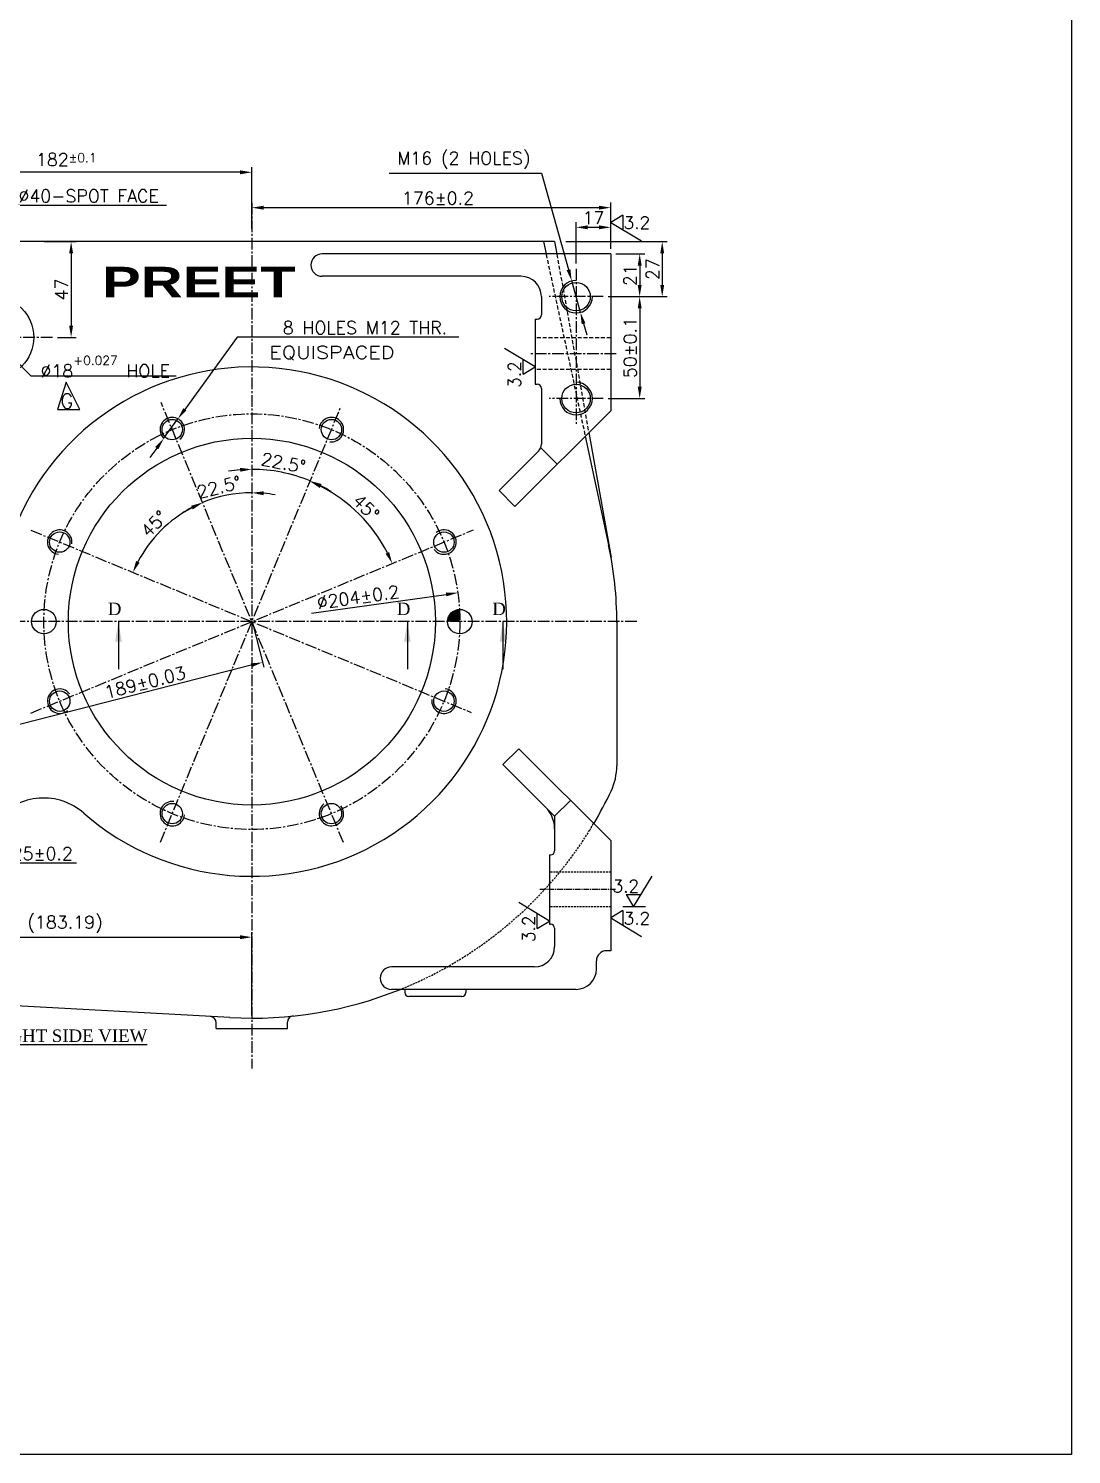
# Model space of a CAD drawing. Header units: millimetres. Extents: x -4466 to 20635, y -2270 to 9154.
# Drawn here: x 4175 to 4687, y 5121 to 5820 of the extents above; entities that cross this region are included whole.
import ezdxf
from ezdxf.enums import TextEntityAlignment as Align

# ---------------------------------------------------------------- set-up
doc = ezdxf.new("R2010")
doc.units = ezdxf.units.MM
doc.header["$LTSCALE"] = 0.3
doc.header["$PDSIZE"] = -50
for name, pattern in [('CENTER2', [28.575, 19.05, -3.175, 3.175, -3.175]), ('HIDDEN', [9.525, 6.35, -3.175]), ('HIDDEN2', [4.7625, 3.175, -1.5875])]:
    doc.linetypes.add(name, pattern=pattern)
for name, color, linetype in [('center', 1, 'CENTER2'), ('h', 4, 'HIDDEN'), ('hidden', 4, 'HIDDEN2')]:
    doc.layers.add(name, color=color, linetype=linetype)
doc.styles.add('ARIAL-BLACK', font='')
doc.styles.add('ROMANTIC', font='romantic.ttf')
doc.styles.add('rs', font='romans.shx')
doc.styles.get("Standard").update_dxf_attribs({"font": 'romans.shx'})
doc.styles.get('ARIAL-BLACK').set_extended_font_data('Arial Black')
doc.dimstyles.new('ISO-25', dxfattribs={"dimscale": 2.5, "dimtxt": 2.5, "dimasz": 2.5, "dimexe": 0.7, "dimexo": 0.625, "dimtad": 1, "dimdec": 3, "dimlfac": -1, "dimzin": 9, "dimdsep": 46, "dimtxsty": 'Standard', "dimcen": 2.5, "dimclrd": 1, "dimclre": 1, "dimclrt": 7, "dimazin": 0, "dimtfac": 0.65, "dimtdec": 3, "dimtmove": 0, "dimatfit": 3, "dimfxl": 0.7, "dimtolj": 1, "dimarcsym": 0})
doc.dimstyles.new('sarab', dxfattribs={"dimscale": 3, "dimtxt": 2.5, "dimasz": 2.3, "dimexe": 1, "dimexo": 1, "dimtad": 1, "dimdec": 3, "dimdsep": 46, "dimtxsty": 'rs', "dimcen": 0, "dimclrd": 1, "dimclre": 1, "dimclrt": 7, "dimadec": 3, "dimazin": 2, "dimtfac": 1, "dimtdec": 3, "dimtmove": 0, "dimatfit": 3, "dimfxl": 1, "dimarcsym": 0})
doc.dimstyles.new('sarab$0', dxfattribs={"dimscale": 3, "dimtxt": 2.5, "dimasz": 2.3, "dimexe": 1, "dimexo": 1, "dimtad": 1, "dimdec": 3, "dimdsep": 46, "dimtxsty": 'rs', "dimcen": 0, "dimclrd": 1, "dimclre": 1, "dimclrt": 7, "dimadec": 3, "dimazin": 2, "dimtfac": 1, "dimtdec": 3, "dimtmove": 0, "dimatfit": 3, "dimfxl": 1, "dimarcsym": 0})
doc.dimstyles.new('sarab$3', dxfattribs={"dimscale": 3, "dimtxt": 2.5, "dimasz": 2.3, "dimexe": 1, "dimexo": 1, "dimtad": 1, "dimdec": 3, "dimdsep": 46, "dimtxsty": 'rs', "dimcen": 0, "dimclrd": 1, "dimclre": 1, "dimclrt": 7, "dimadec": 3, "dimazin": 2, "dimtfac": 1, "dimtdec": 3, "dimtmove": 0, "dimatfit": 3, "dimfxl": 1, "dimarcsym": 0})

# ---------------------------------------------------------------- blocks, each defined once
blk = doc.blocks.new('*D341')
at = {"color": 1, "lineweight": -2, "transparency": 16777216}
for p, q in [((4284.52, 5722.3), (4284.52, 5734.97)), ((4454.77, 5732.47), (4290.27, 5732.47)), ((4460.52, 5712.3), (4460.52, 5734.97))]:
    blk.add_line(p, q, dxfattribs=at)
at = {"color": 1, "transparency": 16777216}
for points in [[(4290.27, 5733.42), (4290.27, 5731.51), (4284.52, 5732.47)], [(4454.77, 5733.42), (4454.77, 5731.51), (4460.52, 5732.47)]]:
    blk.add_solid(points, dxfattribs=at)
at = {"layer": 'Defpoints', "color": 0, "transparency": 16777216}
for p in [(4284.52, 5732.47), (4284.52, 5719.8), (4460.52, 5709.8)]:
    blk.add_point(p, dxfattribs=at)
at = {"color": 7, "transparency": 16777216, "insert": (4375.79, 5737.15), "char_height": 6.25, "attachment_point": 5, "style": 'rs'}
blk.add_mtext('176±0.2', dxfattribs=at)
blk = doc.blocks.new('*D368')
at = {"color": 1, "lineweight": -2, "transparency": 16777216}
blk.add_line((4313.73, 5533.4), (4379.84, 5542.66), dxfattribs=at)
at = {"color": 1, "transparency": 16777216}
blk.add_solid([(4379.71, 5543.61), (4379.97, 5541.71), (4385.53, 5543.45)], dxfattribs=at)
at = {"layer": 'Defpoints', "color": 0, "transparency": 16777216}
for p in [(4385.53, 5543.45), (4183.51, 5515.15)]:
    blk.add_point(p, dxfattribs=at)
at = {"color": 7, "transparency": 16777216, "insert": (4336.59, 5541.33), "char_height": 6.25, "attachment_point": 5, "rotation": 7.97446, "style": 'rs'}
blk.add_mtext('∅204±0.2', dxfattribs=at)
blk = doc.blocks.new('*D342')
at = {"color": 1, "lineweight": -2, "transparency": 16777216}
for p, q in [((4277.25, 5668.88), (4251.66, 5633.5)), ((4385.96, 5668.88), (4277.25, 5668.88)), ((4241.26, 5619.12), (4248.29, 5628.84)), ((4237.88, 5614.46), (4234.51, 5609.8))]:
    blk.add_line(p, q, dxfattribs=at)
at = {"color": 1, "transparency": 16777216}
for points in [[(4250.88, 5634.06), (4252.44, 5632.94), (4248.29, 5628.84)], [(4237.11, 5615.03), (4238.66, 5613.9), (4241.26, 5619.12)]]:
    blk.add_solid(points, dxfattribs=at)
at = {"layer": 'Defpoints', "color": 0, "transparency": 16777216}
for p in [(4248.29, 5628.84), (4241.26, 5619.12)]:
    blk.add_point(p, dxfattribs=at)
at = {"color": 7, "transparency": 16777216, "insert": (4339.98, 5673.57), "char_height": 6.25, "attachment_point": 5, "style": 'rs'}
blk.add_mtext('8 HOLES M12 THR. ', dxfattribs=at)
blk = doc.blocks.new('*D402')
at = {"color": 1, "lineweight": -2, "transparency": 16777216}
for p, q in [((4061.56, 5538.06), (4058.22, 5542.74)), ((4064.91, 5533.39), (4137.63, 5431.72)), ((4152.64, 5410.75), (4140.98, 5427.04)), ((4198.54, 5410.75), (4152.64, 5410.75))]:
    blk.add_line(p, q, dxfattribs=at)
at = {"color": 1, "transparency": 16777216}
for points in [[(4062.34, 5538.62), (4060.78, 5537.51), (4064.91, 5533.39)], [(4141.76, 5427.6), (4140.2, 5426.49), (4137.63, 5431.72)]]:
    blk.add_solid(points, dxfattribs=at)
at = {"layer": 'Defpoints', "color": 0, "transparency": 16777216}
for p in [(4064.91, 5533.39), (4137.63, 5431.72)]:
    blk.add_point(p, dxfattribs=at)
at = {"color": 7, "transparency": 16777216, "insert": (4176.37, 5415.43), "char_height": 6.25, "attachment_point": 5, "style": 'rs'}
blk.add_mtext('∅125±0.2', dxfattribs=at)
blk = doc.blocks.new('*D374')
at = {"color": 1, "lineweight": -2, "transparency": 16777216}
for p, q in [((4443.52, 5705.02), (4443.52, 5725.32)), ((4460.52, 5712.3), (4460.52, 5725.32)), ((4454.77, 5722.82), (4449.27, 5722.82))]:
    blk.add_line(p, q, dxfattribs=at)
at = {"color": 1, "transparency": 16777216}
for points in [[(4449.27, 5723.78), (4449.27, 5721.86), (4443.52, 5722.82)], [(4454.77, 5723.78), (4454.77, 5721.86), (4460.52, 5722.82)]]:
    blk.add_solid(points, dxfattribs=at)
at = {"layer": 'Defpoints', "color": 0, "transparency": 16777216}
for p in [(4443.52, 5722.82), (4460.52, 5709.8), (4443.52, 5702.52)]:
    blk.add_point(p, dxfattribs=at)
at = {"color": 7, "transparency": 16777216, "insert": (4452.02, 5727.51), "char_height": 6.25, "attachment_point": 5, "style": 'rs'}
blk.add_mtext('17', dxfattribs=at)
blk = doc.blocks.new('*D375')
at = {"color": 1, "lineweight": -2, "transparency": 16777216}
for p, q in [((4463.02, 5709.8), (4477.24, 5709.8)), ((4474.74, 5704.05), (4474.74, 5694.55)), ((4459.27, 5688.8), (4477.24, 5688.8))]:
    blk.add_line(p, q, dxfattribs=at)
at = {"color": 1, "transparency": 16777216}
for points in [[(4473.78, 5704.05), (4475.7, 5704.05), (4474.74, 5709.8)], [(4473.78, 5694.55), (4475.7, 5694.55), (4474.74, 5688.8)]]:
    blk.add_solid(points, dxfattribs=at)
at = {"layer": 'Defpoints', "color": 0, "transparency": 16777216}
for p in [(4460.52, 5709.8), (4456.77, 5688.8), (4474.74, 5688.8)]:
    blk.add_point(p, dxfattribs=at)
at = {"color": 7, "transparency": 16777216, "insert": (4470.05, 5699.3), "char_height": 6.25, "attachment_point": 5, "rotation": 90, "style": 'rs'}
blk.add_mtext('21', dxfattribs=at)
blk = doc.blocks.new('*D376')
at = {"color": 1, "lineweight": -2, "transparency": 16777216}
for p, q in [((4463.02, 5688.8), (4477.24, 5688.8)), ((4474.74, 5683.05), (4474.74, 5644.55)), ((4459.27, 5638.8), (4477.24, 5638.8))]:
    blk.add_line(p, q, dxfattribs=at)
at = {"color": 1, "transparency": 16777216}
for points in [[(4473.78, 5683.05), (4475.7, 5683.05), (4474.74, 5688.8)], [(4473.78, 5644.55), (4475.7, 5644.55), (4474.74, 5638.8)]]:
    blk.add_solid(points, dxfattribs=at)
at = {"layer": 'Defpoints', "color": 0, "transparency": 16777216}
for p in [(4460.52, 5688.8), (4456.77, 5638.8), (4474.74, 5638.8)]:
    blk.add_point(p, dxfattribs=at)
at = {"color": 7, "transparency": 16777216, "insert": (4470.05, 5663.8), "char_height": 6.25, "attachment_point": 5, "rotation": 90, "style": 'rs'}
blk.add_mtext('50±0.1', dxfattribs=at)
blk = doc.blocks.new('*D412')
at = {"color": 1, "lineweight": -2, "transparency": 16777216}
for p, q in [((4351.88, 5749.42), (4426.66, 5749.42)), ((4426.66, 5749.42), (4439.83, 5702.05)), ((4445.66, 5681.1), (4441.38, 5696.51)), ((4447.2, 5675.56), (4448.74, 5670.02))]:
    blk.add_line(p, q, dxfattribs=at)
at = {"color": 1, "transparency": 16777216}
for points in [[(4440.76, 5702.31), (4438.91, 5701.79), (4441.38, 5696.51)], [(4448.13, 5675.81), (4446.28, 5675.3), (4445.66, 5681.1)]]:
    blk.add_solid(points, dxfattribs=at)
at = {"layer": 'Defpoints', "color": 0, "transparency": 16777216}
for p in [(4441.38, 5696.51), (4445.66, 5681.1)]:
    blk.add_point(p, dxfattribs=at)
at = {"color": 7, "transparency": 16777216, "insert": (4388.49, 5755.74), "char_height": 6.25, "attachment_point": 5, "style": 'rs'}
blk.add_mtext('M16 (2 HOLES)', dxfattribs=at)
blk = doc.blocks.new('*D419')
at = {"color": 1, "lineweight": -2, "transparency": 16777216}
for p, q in [((4438.53, 5715.8), (4488.29, 5715.8)), ((4485.79, 5710.05), (4485.79, 5694.55)), ((4459.27, 5688.8), (4488.29, 5688.8))]:
    blk.add_line(p, q, dxfattribs=at)
at = {"color": 1, "transparency": 16777216}
for points in [[(4484.83, 5710.05), (4486.74, 5710.05), (4485.79, 5715.8)], [(4484.83, 5694.55), (4486.74, 5694.55), (4485.79, 5688.8)]]:
    blk.add_solid(points, dxfattribs=at)
at = {"layer": 'Defpoints', "color": 0, "transparency": 16777216}
for p in [(4436.03, 5715.8), (4456.77, 5688.8), (4485.79, 5688.8)]:
    blk.add_point(p, dxfattribs=at)
at = {"color": 7, "transparency": 16777216, "insert": (4481.1, 5702.3), "char_height": 6.25, "attachment_point": 5, "rotation": 90, "style": 'rs'}
blk.add_mtext('27', dxfattribs=at)
blk = doc.blocks.new('_DatumFilled')
at = {"color": 0, "linetype": 'ByBlock'}
blk.add_solid([(0, 0.58), (-1, 0), (0, -0.58)], dxfattribs=at)
blk = doc.blocks.new('*D444')
at = {"color": 1, "lineweight": -2, "transparency": 16777216}
for start, end in [(90, 112.5), (79.57898, 84.78949), (117.71051, 122.92102)]:
    blk.add_arc((4284.52, 5529.3), 63.25, start, end, dxfattribs=at)
at = {"color": 1, "transparency": 16777216}
for points in [[(4290.22, 5591.34), (4290.31, 5593.25), (4284.52, 5592.55)], [(4254.7, 5586.17), (4255.51, 5584.43), (4260.31, 5587.74)]]:
    blk.add_solid(points, dxfattribs=at)
at = {"layer": 'Defpoints', "color": 0, "transparency": 16777216}
for p in [(4284.52, 5734.82), (4238.91, 5639.42), (4276.26, 5592.01), (4359.44, 5348.43), (4284.52, 5309.93)]:
    blk.add_point(p, dxfattribs=at)
at = {"color": 7, "transparency": 16777216, "insert": (4268.38, 5595.3), "char_height": 6.25, "attachment_point": 5, "rotation": 13.74184, "style": 'rs'}
blk.add_mtext('22.5°', dxfattribs=at)
blk = doc.blocks.new('*D445')
at = {"color": 1, "lineweight": -2, "transparency": 16777216}
for start, end in [(94.40863, 98.81726), (67.5, 90), (58.68274, 63.09137)]:
    blk.add_arc((4284.52, 5529.3), 74.75, start, end, dxfattribs=at)
at = {"color": 1, "transparency": 16777216}
for points in [[(4278.74, 5604.79), (4278.81, 5602.87), (4284.52, 5604.05)], [(4317.95, 5595.09), (4318.75, 5596.83), (4313.12, 5598.36)]]:
    blk.add_solid(points, dxfattribs=at)
at = {"layer": 'Defpoints', "color": 0, "transparency": 16777216}
for p in [(4284.52, 5734.82), (4329.41, 5637.69), (4303.87, 5601.5), (4209.6, 5348.43), (4284.52, 5309.93)]:
    blk.add_point(p, dxfattribs=at)
at = {"color": 7, "transparency": 16777216, "insert": (4300.02, 5607.21), "char_height": 6.25, "attachment_point": 5, "rotation": 348.75, "style": 'rs'}
blk.add_mtext('22.5°', dxfattribs=at)
blk = doc.blocks.new('*D446')
at = {"color": 1, "lineweight": -2, "transparency": 16777216}
blk.add_arc((4284.52, 5529.3), 63.15, 117.7184, 152.2816, dxfattribs=at)
at = {"color": 1, "transparency": 16777216}
for points in [[(4254.74, 5586.08), (4255.55, 5584.34), (4260.35, 5587.65)], [(4229.48, 5558.27), (4227.74, 5559.09), (4226.17, 5553.47)]]:
    blk.add_solid(points, dxfattribs=at)
at = {"layer": 'Defpoints', "color": 0, "transparency": 16777216}
for p in [(4239.97, 5636.87), (4246.07, 5579.41), (4176.13, 5574.2), (4392.13, 5484.73), (4329.41, 5420.92)]:
    blk.add_point(p, dxfattribs=at)
at = {"color": 7, "transparency": 16777216, "insert": (4236.55, 5577.28), "char_height": 6.25, "attachment_point": 5, "rotation": 45, "style": 'rs'}
blk.add_mtext('45°', dxfattribs=at)
blk = doc.blocks.new('*D447')
at = {"color": 1, "lineweight": -2, "transparency": 16777216}
blk.add_arc((4284.52, 5529.3), 74.53, 26.92141, 63.07859, dxfattribs=at)
at = {"color": 1, "transparency": 16777216}
for points in [[(4317.86, 5594.89), (4318.67, 5596.63), (4313.04, 5598.16)], [(4351.84, 5563.45), (4350.1, 5562.65), (4353.38, 5557.83)]]:
    blk.add_solid(points, dxfattribs=at)
at = {"layer": 'Defpoints', "color": 0, "transparency": 16777216}
for p in [(4328.25, 5634.89), (4343.65, 5574.68), (4393.31, 5574.37), (4176.13, 5484.41), (4239.67, 5421.04)]:
    blk.add_point(p, dxfattribs=at)
at = {"color": 7, "transparency": 16777216, "insert": (4340.54, 5585.32), "char_height": 6.25, "attachment_point": 5, "rotation": 315, "style": 'rs'}
blk.add_mtext('45°', dxfattribs=at)
blk = doc.blocks.new('*D353')
at = {"color": 1, "lineweight": -2, "transparency": 16777216}
for p, q in [((4101.27, 5408.88), (4101.27, 5371.92)), ((4284.52, 5336.03), (4284.52, 5376.92)), ((4107.02, 5374.42), (4278.77, 5374.42))]:
    blk.add_line(p, q, dxfattribs=at)
at = {"color": 1, "transparency": 16777216}
for points in [[(4107.02, 5375.38), (4107.02, 5373.46), (4101.27, 5374.42)], [(4278.77, 5375.38), (4278.77, 5373.46), (4284.52, 5374.42)]]:
    blk.add_solid(points, dxfattribs=at)
at = {"layer": 'Defpoints', "color": 0, "transparency": 16777216}
for p in [(4101.27, 5411.38), (4284.52, 5374.42), (4284.52, 5333.53)]:
    blk.add_point(p, dxfattribs=at)
at = {"color": 7, "transparency": 16777216, "insert": (4192.89, 5380.74), "char_height": 6.25, "attachment_point": 5, "style": 'rs'}
blk.add_mtext('(183.19) ', dxfattribs=at)
blk = doc.blocks.new('*D359')
at = {"color": 1, "lineweight": -2, "transparency": 16777216}
for p, q in [((4102.52, 5698.01), (4102.52, 5752.33)), ((4278.77, 5749.83), (4108.27, 5749.83)), ((4284.52, 5722.3), (4284.52, 5752.33))]:
    blk.add_line(p, q, dxfattribs=at)
at = {"color": 1, "transparency": 16777216}
for points in [[(4108.27, 5750.79), (4108.27, 5748.87), (4102.52, 5749.83)], [(4278.77, 5750.79), (4278.77, 5748.87), (4284.52, 5749.83)]]:
    blk.add_solid(points, dxfattribs=at)
at = {"layer": 'Defpoints', "color": 0, "transparency": 16777216}
for p in [(4102.52, 5749.83), (4284.52, 5719.8), (4102.52, 5695.51)]:
    blk.add_point(p, dxfattribs=at)
at = {"color": 7, "transparency": 16777216, "insert": (4193.52, 5756.08), "char_height": 6.25, "attachment_point": 5, "style": 'rs'}
blk.add_mtext('182{}{\\A0;{\\H1.5x;}{\\A2;\\H0.71x;\\C2;%%p0.1}}', dxfattribs=at)
blk = doc.blocks.new('*D414')
at = {"color": 1, "lineweight": -2, "transparency": 16777216}
for p, q in [((4182.62, 5715.8), (4198.37, 5715.8)), ((4195.87, 5710.05), (4195.87, 5674.55)), ((4189.16, 5668.8), (4198.37, 5668.8))]:
    blk.add_line(p, q, dxfattribs=at)
at = {"color": 1, "transparency": 16777216}
for points in [[(4194.92, 5710.05), (4196.83, 5710.05), (4195.87, 5715.8)], [(4194.92, 5674.55), (4196.83, 5674.55), (4195.87, 5668.8)]]:
    blk.add_solid(points, dxfattribs=at)
at = {"layer": 'Defpoints', "color": 0, "transparency": 16777216}
for p in [(4180.12, 5715.8), (4186.66, 5668.8), (4195.87, 5668.8)]:
    blk.add_point(p, dxfattribs=at)
at = {"color": 7, "transparency": 16777216, "insert": (4191.19, 5692.36), "char_height": 6.25, "attachment_point": 5, "rotation": 90, "style": 'rs'}
blk.add_mtext('47', dxfattribs=at)
blk = doc.blocks.new('*D415')
at = {"color": 1, "lineweight": -2, "transparency": 16777216}
for p, q in [((4147.16, 5679.3), (4143.12, 5683.39)), ((4151.2, 5675.21), (4163.84, 5662.4)), ((4176.31, 5649.77), (4167.88, 5658.31)), ((4247.34, 5649.77), (4176.31, 5649.77))]:
    blk.add_line(p, q, dxfattribs=at)
at = {"color": 1, "transparency": 16777216}
for points in [[(4147.84, 5679.97), (4146.47, 5678.63), (4151.2, 5675.21)], [(4168.56, 5658.98), (4167.2, 5657.63), (4163.84, 5662.4)]]:
    blk.add_solid(points, dxfattribs=at)
at = {"layer": 'Defpoints', "color": 0, "transparency": 16777216}
for p in [(4151.2, 5675.21), (4163.84, 5662.4)]:
    blk.add_point(p, dxfattribs=at)
at = {"color": 7, "transparency": 16777216, "insert": (4212.61, 5654.46), "char_height": 6.25, "attachment_point": 5, "style": 'rs'}
blk.add_mtext('∅18{\\H0.7x;\\S+0.027^ ;} HOLE', dxfattribs=at)
blk = doc.blocks.new('*D424')
at = {"color": 1, "lineweight": -2, "transparency": 16777216}
for p, q in [((4164.83, 5733.54), (4160.41, 5694.39)), ((4242.58, 5733.54), (4164.83, 5733.54)), ((4155.28, 5648.93), (4159.76, 5688.68)), ((4154.63, 5643.22), (4153.98, 5637.5))]:
    blk.add_line(p, q, dxfattribs=at)
at = {"color": 1, "transparency": 16777216}
for points in [[(4159.46, 5694.5), (4161.36, 5694.28), (4159.76, 5688.68)], [(4153.68, 5643.32), (4155.58, 5643.11), (4155.28, 5648.93)]]:
    blk.add_solid(points, dxfattribs=at)
at = {"layer": 'Defpoints', "color": 0, "transparency": 16777216}
for p in [(4159.76, 5688.68), (4155.28, 5648.93)]:
    blk.add_point(p, dxfattribs=at)
at = {"color": 7, "transparency": 16777216, "insert": (4204.49, 5738.23), "char_height": 6.25, "attachment_point": 5, "style": 'rs'}
blk.add_mtext('∅40-SPOT FACE', dxfattribs=at)

msp = doc.modelspace()

# ---------------------------------------------------------------- hatches: boundary and pattern name
msp.add_hatch(color=6).paths.add_polyline_path([(4386.34293, 5535.30121, 0.405623824), (4380.5194, 5529.30381), (4386.5194, 5529.30381, 0.014709064)])
msp.add_hatch(color=6).paths.add_polyline_path([(4386.34293, 5535.30121, 0.405623824), (4380.5194, 5529.30381), (4386.5194, 5529.30381, 0.014709064)])

# ---------------------------------------------------------------- linework, layer by layer
for p, q in [((4466.5194, 5728.86377), (4460.5194, 5725.26377)), ((4460.5194, 5725.26377), (4475.56799, 5716.23462)), ((4466.5194, 5728.86377), (4466.5194, 5721.66377)), ((4433.0194, 5715.80381), (3870.5194, 5715.80381)), ((4427.5194, 5715.80381), (4428.80912, 5709.80381)), ((4433.0194, 5715.80381), (4434.09191, 5709.80381)), ((4460.5194, 5709.80381), (4319.0194, 5709.80381)), ((4460.5194, 5709.80381), (4460.5194, 5632.80381)), ((4416.5194, 5698.80381), (4319.0194, 5698.80381)), ((4426.5194, 5688.80381), (4426.5194, 5679.80381)), ((4423.5194, 5677.80381), (4423.5194, 5645.80381)), ((4423.5194, 5677.80381), (4424.5194, 5677.80381)), ((4423.5194, 5654.40169), (4408.47082, 5663.43084)), ((4417.5194, 5650.80169), (4417.5194, 5658.00169)), ((4417.5194, 5650.80169), (4423.5194, 5654.40169)), ((4193.43923, 5646.89898), (4189.22395, 5633.3779)), ((4200.16886, 5633.3779), (4193.43923, 5646.89898)), ((4423.5194, 5645.80381), (4424.5194, 5645.80381)), ((4426.5194, 5643.80381), (4426.5194, 5616.43123)), ((4189.22395, 5633.3779), (4200.16886, 5633.3779)), ((4460.5194, 5632.80381), (4413.5194, 5585.80381)), ((4460.5194, 5632.80381), (4449.43379, 5621.7182)), ((4448.04241, 5620.32681), (4459.5221, 5566.92105)), ((4449.77619, 5622.06059), (4460.72643, 5560.80116)), ((4426.20184, 5614.67772), (4434.29758, 5606.58198)), ((4425.05494, 5612.89569), (4405.74123, 5593.58198)), ((4405.74123, 5593.58198), (4413.5194, 5585.80381)), ((4463.51896, 5529.30381), (4463.51896, 5458.58446)), ((4415.43109, 5466.89212), (4407.65292, 5459.11395)), ((4460.5194, 5421.80381), (4415.43109, 5466.89212)), ((4433.0194, 5433.74746), (4407.65292, 5459.11395)), ((4440.79758, 5441.52564), (4433.0194, 5433.74746)), ((4433.0194, 5433.74746), (4433.0194, 5416.80381)), ((4460.5194, 5421.80381), (4460.5194, 5367.80381)), ((4430.5194, 5414.80381), (4430.5194, 5380.80381)), ((4430.5194, 5414.80381), (4431.0194, 5414.80381)), ((4471.76427, 5389.30381), (4480.79342, 5404.3524)), ((4430.5194, 5382.36607), (4415.47082, 5391.39523)), ((4468.16427, 5395.30381), (4475.36427, 5395.30381)), ((4468.16427, 5395.30381), (4471.76427, 5389.30381)), ((4424.5194, 5378.76607), (4424.5194, 5385.96607)), ((4424.5194, 5378.76607), (4430.5194, 5382.36607)), ((4466.5194, 5387.46389), (4460.5194, 5383.86389)), ((4460.5194, 5383.86389), (4475.56799, 5374.83474)), ((4466.5194, 5387.46389), (4466.5194, 5380.26389)), ((4430.5194, 5380.80381), (4431.0194, 5380.80381)), ((4433.0194, 5378.80381), (4433.0194, 5369.80381)), ((4453.5194, 5358.80381), (4453.5194, 5362.80381)), ((4460.5194, 5367.80381), (4458.5194, 5367.80381)), ((4460.5194, 5367.80381), (4458.5194, 5367.80381)), ((4273.7647, 5334.98774), (3878.84059, 5356.80193)), ((4423.0194, 5359.80381), (4353.0194, 5359.80381)), ((4443.5194, 5348.80381), (4353.0194, 5348.80381)), ((4359.51941, 5348.80381), (4359.51941, 5347.80381)), ((4359.51941, 5348.80381), (4359.51941, 5347.30381)), ((4389.51941, 5348.80381), (4389.51941, 5347.80381)), ((4389.51941, 5348.80381), (4389.51941, 5347.30381)), ((4387.51941, 5345.30381), (4361.51941, 5345.30381)), ((4279.5194, 5334.51952), (4279.5194, 5334.51952)), ((4267.0194, 5329.69094), (4267.0194, 5332.4707)), ((4267.0194, 5329.69094), (4302.0194, 5329.69094)), ((4302.0194, 5329.69094), (4302.0194, 5332.76596))]:
    msp.add_line(p, q)
at = {"color": 1}
for p, q in [((4284.68964, 5529.30381), (4290.40921, 5506.88434)), ((4284.21966, 5507.88536), (4112.11276, 5463.97814))]:
    msp.add_line(p, q, dxfattribs=at)
at = {"color": 3}
msp.add_line((4477.65046, 5389.30381), (4466.43446, 5389.30381), dxfattribs=at)
msp.add_lwpolyline([(2811.50029, 6520.27112), (4686.50914, 6520.27112), (4686.50914, 5120.53861), (2811.50029, 5120.53861)], close=True)
for centre, radius in [((4443.5194, 5688.80381), 7), ((4157.5194, 5668.80381), 20), ((4443.5194, 5638.80381), 7), ((4245.48569, 5623.53952), 5), ((4323.55311, 5623.53952), 5), ((4284.5194, 5529.30381), 90), ((4190.28369, 5568.33752), 5), ((4378.75512, 5568.33752), 5), ((4182.5194, 5529.30381), 6), ((4386.5194, 5529.30381), 6), ((4190.28369, 5490.2701), 5), ((4378.75512, 5490.2701), 5), ((4245.48569, 5435.0681), 5), ((4323.55311, 5435.0681), 5)]:
    msp.add_circle(centre, radius)
for centre, radius, start, end in [((4319.0194, 5704.30381), 5.5, 90, 270), ((4416.5194, 5688.80381), 10, 0, 90), ((4443.5194, 5688.80381), 8, 90, 0), ((4424.5194, 5679.80381), 2, 270, 0), ((4284.5194, 5529.30381), 125, 228.76676086, 158.60717473), ((4424.5194, 5643.80381), 2, 0, 90), ((4443.5194, 5638.80381), 8, 180, 90), ((4245.48569, 5623.53952), 6, 307.5, 219.18541304), ((4323.55311, 5623.53952), 6, 262.5, 174.18541304), ((4421.5194, 5616.43123), 5, 315, 0), ((4190.28369, 5568.33752), 6, 352.5, 264.18541304), ((4378.75512, 5568.33752), 6, 217.5, 129.18541304), ((4284.5194, 5529.30381), 179, 359.87284505, 12.1312691), ((4190.28369, 5490.2701), 6, 37.5, 309.18541304), ((4378.75512, 5490.2701), 6, 172.5, 84.18541304), ((4434.51896, 5458.58446), 29, 334.63696036, 0), ((4284.5194, 5529.69094), 195, 329.29947301, 334.63696036), ((4182.3549, 5412.73875), 30, 48.76676086, 139.27136581), ((4245.48569, 5435.0681), 6, 82.5, 354.18541304), ((4323.55311, 5435.0681), 6, 127.5, 39.18541304), ((4418.0194, 5427.53426), 15, 0, 45), ((4431.0194, 5416.80381), 2, 270, 0), ((4431.0194, 5378.80381), 2, 0, 90), ((4423.0194, 5369.80381), 10, 270, 0), ((4458.5194, 5362.80381), 5, 90, 180), ((4353.0194, 5354.30381), 5.5, 90, 270), ((4443.5194, 5358.80381), 10, 270, 0), ((4284.5194, 5529.69094), 195, 266.83840035, 291.93222483), ((4361.51941, 5347.30381), 2, 180, 270), ((4387.51941, 5347.30381), 2, 270, 0), ((4264.0194, 5332.4707), 3, 0, 87.13972404), ((4305.0194, 5332.76596), 3, 96.00365105, 180)]:
    msp.add_arc(centre, radius, start, end)
at = {"color": 1}
msp.add_solid([(4283.98276, 5508.81395), (4284.45656, 5506.95677), (4289.79121, 5509.30675)], dxfattribs=at)
at = {"layer": 'center'}
for p, q in [((4284.5194, 5734.81854), (4284.5194, 5309.92779)), ((4443.5194, 5702.51686), (4443.5194, 5626.18024)), ((4456.7679, 5688.80381), (4430.27091, 5688.80381)), ((4186.66436, 5668.80381), (4131.29699, 5668.80381)), ((4463.26496, 5660.80381), (4420.93681, 5660.80381)), ((4239.67398, 5421.03737), (4328.25444, 5634.88954)), ((4329.41469, 5420.91699), (4239.96593, 5636.86542)), ((4456.7679, 5638.80381), (4430.27091, 5638.80381)), ((4176.13259, 5484.40852), (4393.31005, 5574.36637)), ((4176.13259, 5574.1991), (4392.1336, 5484.72855)), ((4473.33217, 5529.30381), (3841.01958, 5529.30381))]:
    msp.add_line(p, q, dxfattribs=at)
at = {"layer": 'center', "ltscale": 0.5}
msp.add_line((4462.87383, 5397.80381), (4425.29509, 5397.80381), dxfattribs=at)
at = {"layer": 'center'}
msp.add_circle((4284.5194, 5529.30381), 102, dxfattribs=at)
at = {"layer": 'h'}
for p, q in [((4428.86767, 5709.53143), (4448.04241, 5620.32681)), ((4434.12912, 5709.59568), (4449.71792, 5622.38656)), ((4460.5194, 5668.55381), (4423.5194, 5668.55381)), ((4460.5194, 5653.05381), (4423.5194, 5653.05381))]:
    msp.add_line(p, q, dxfattribs=at)
at = {"layer": 'hidden'}
for p, q in [((4460.5194, 5406.30381), (4430.5194, 5406.30381)), ((4460.5194, 5389.30381), (4430.5194, 5389.30381))]:
    msp.add_line(p, q, dxfattribs=at)
for centre, radius, start, end in [((4284.5194, 5529.69094), 195, 292.21928183, 328.14592004), ((4425.51896, 5442.08316), 29, 328.14592004, 336.03537699)]:
    msp.add_arc(centre, radius, start, end, dxfattribs=at)

# ---------------------------------------------------------------- texts
for s, height, p in [('3.2', 6.1, (4466.82084, 5722.05245)), ('G', 7.2, (4190.57297, 5633.94821)), ('3.2', 6.1, (4461.39357, 5396.43759)), ('3.2', 6.1, (4466.82084, 5380.65257))]:
    msp.add_text(s, height=height).set_placement(p)
at = {"style": 'ARIAL-BLACK', "width": 1.236616}
msp.add_text('PREET', height=15, dxfattribs=at).set_placement((4211.02598, 5688.45474), (4306.0371, 5688.45474), align=Align.FIT)
at = {"width": 1.2}
msp.add_text('EQUISPACED', height=6.25, dxfattribs=at).set_placement((4293.11299, 5658.30232))
for p in [(4416.38562, 5644.03099), (4423.38562, 5371.99537)]:
    msp.add_text('3.2', height=6.1, rotation=90).set_placement(p)
at = {"style": 'ROMANTIC'}
for s, p in [('D', (4213.88642, 5532.52311)), ('D', (4355.58772, 5532.52311)), ('D', (4402.4565, 5532.52311)), ('%%URIGHT SIDE VIEW', (4155.97229, 5323.02826))]:
    msp.add_text(s, height=6.1, dxfattribs=at).set_placement(p)
at = {"color": 7, "insert": (4232.11681, 5499.43073), "char_height": 6.25, "attachment_point": 5, "rotation": 14.31179014, "style": 'rs'}
msp.add_mtext('189±0.03', dxfattribs=at)

# ---------------------------------------------------------------- dimensions: what is measured, and where the dimension line sits
for p1, p2, text, dimstyle, override, picture, middle in [((4445.66317, 5681.09639), (4441.37564, 5696.51123), 'M16 (2 HOLES)', 'sarab', {"dimscale": 2.5, "dimtoh": 1, "dimdec": 2, "dimcen": 2.5, "dimadec": 1, "dimtdec": 2}, '*D412', (4388.49073, 5749.41658)), ((4155.27528, 5648.93011), (4159.76352, 5688.67751), '<>-SPOT FACE', 'sarab$3', {"dimscale": 2.5, "dimtoh": 1, "dimdec": 2, "dimcen": 2.5, "dimadec": 2, "dimtdec": 2}, '*D424', (4204.48707, 5733.53975)), ((4241.25519, 5619.12198), (4248.28914, 5628.8443), '8 HOLES M12 THR. ', 'sarab', {"dimscale": 2.5, "dimtoh": 1, "dimdec": 2, "dimcen": 2.5, "dimadec": 2, "dimtdec": 2}, '*D342', (4339.97633, 5668.8783))]:
    dim = msp.add_diameter_dim_2p(p1=p1, p2=p2, text=text, dimstyle=dimstyle, override=override)
    dim.commit()
    dim.dimension.update_dxf_attribs({"geometry": picture, "text_midpoint": middle, "dimtype": 163})
dim = msp.add_linear_dim(base=(4102.5194, 5749.83042), p1=(4284.5194, 5719.80381), p2=(4102.5194, 5695.51251), text='<>{}{\\A0;{\\H1.5x;}{\\A2;\\H0.71x;\\C2;%%p0.1}}', dimstyle='sarab', override={"dimscale": 2.5, "dimdec": 2, "dimadec": 2, "dimtp": 0.1, "dimtm": 0.1, "dimtfac": 0.71, "dimtdec": 2, "dimatfit": 0, "dimtzin": 8})
dim.commit()
dim.dimension.update_dxf_attribs({"geometry": '*D359', "text_midpoint": (4193.5194, 5756.08042)})
for base, p2, override, picture, middle in [((4284.5194, 5732.46502), (4284.5194, 5719.80381), {"dimscale": 2.5, "dimgap": 0.625, "dimdec": 2, "dimadec": 2, "dimtol": 1, "dimlim": 0, "dimtp": 0.2, "dimtm": 0.2, "dimtdec": 2, "dimatfit": 0}, '*D341', (4375.78787, 5732.46502)), ((4443.5194, 5722.81893), (4443.5194, 5702.51686), {"dimscale": 2.5, "dimtoh": 1, "dimdec": 2, "dimcen": 2.5, "dimadec": 1, "dimtdec": 2}, '*D374', (4452.0194, 5722.81893))]:
    dim = msp.add_linear_dim(base=base, p1=(4460.5194, 5709.80381), p2=p2, dimstyle='sarab', override=override)
    dim.commit()
    dim.dimension.update_dxf_attribs({"geometry": picture, "text_midpoint": middle, "dimtype": 160})
for base, line1, line2, picture, middle in [((4303.86535, 5601.50388), ((4329.41469, 5637.69063), (4209.59973, 5348.43173)), ((4284.5194, 5734.81854), (4284.5194, 5309.92779)), '*D445', (4300.01631, 5607.21201)), ((4246.07344, 5579.40757), ((4176.13259, 5574.1991), (4392.1336, 5484.72855)), ((4329.41469, 5420.91699), (4239.96593, 5636.86542)), '*D446', (4236.54793, 5577.27528)), ((4343.64895, 5574.67551), ((4176.13259, 5484.40852), (4393.31005, 5574.36637)), ((4239.67398, 5421.03737), (4328.25444, 5634.88954)), '*D447', (4340.53546, 5585.31987))]:
    dim = msp.add_angular_dim_2l(base=base, line1=line1, line2=line2, dimstyle='sarab', override={"dimscale": 2.5, "dimtoh": 1, "dimdec": 2, "dimcen": 2.5, "dimadec": 1, "dimtdec": 2, "dimldrblk": 'DatumFilled'})
    dim.commit()
    dim.dimension.update_dxf_attribs({"geometry": picture, "text_midpoint": middle})
dim = msp.add_angular_dim_2l(base=(4276.26363, 5592.0126), line1=((4284.5194, 5734.81854), (4284.5194, 5309.92779)), line2=((4238.90622, 5639.42378), (4359.43907, 5348.43173)), dimstyle='sarab', override={"dimscale": 2.5, "dimtoh": 1, "dimdec": 2, "dimcen": 2.5, "dimadec": 1, "dimtdec": 2, "dimldrblk": 'DatumFilled'})
dim.commit()
dim.dimension.update_dxf_attribs({"geometry": '*D444', "text_midpoint": (4269.49455, 5590.74324), "dimtype": 162})
dim = msp.add_linear_dim(base=(4195.87371, 5668.80381), p1=(4180.12032, 5715.80381), p2=(4186.66436, 5668.80381), angle=90, dimstyle='sarab$0', override={"dimscale": 2.5, "dimtoh": 1, "dimdec": 2, "dimcen": 2.5, "dimadec": 1, "dimtdec": 2})
dim.commit()
dim.dimension.update_dxf_attribs({"geometry": '*D414', "text_midpoint": (4195.87371, 5692.36084), "dimtype": 160})
for base, p1, p2, override, picture, middle in [((4485.78503, 5688.80381), (4436.03225, 5715.80381), (4456.7679, 5688.80381), {"dimscale": 2.5, "dimtoh": 1, "dimdec": 2, "dimcen": 2.5, "dimadec": 1, "dimtdec": 2, "dimldrblk": 'DatumFilled'}, '*D419', (4481.09753, 5702.30381)), ((4474.74211, 5688.80381), (4460.5194, 5709.80381), (4456.7679, 5688.80381), {"dimscale": 2.5, "dimdec": 2, "dimcen": 2.5, "dimadec": 1, "dimtdec": 2}, '*D375', (4470.05461, 5699.30381)), ((4474.74211, 5638.80381), (4460.5194, 5688.80381), (4456.7679, 5638.80381), {"dimscale": 2.5, "dimgap": 0.625, "dimdec": 2, "dimcen": 2.5, "dimadec": 1, "dimtol": 1, "dimlim": 0, "dimtp": 0.1, "dimtm": 0.1, "dimtdec": 2}, '*D376', (4470.05461, 5663.80381))]:
    dim = msp.add_linear_dim(base=base, p1=p1, p2=p2, angle=90, dimstyle='sarab', override=override)
    dim.commit()
    dim.dimension.update_dxf_attribs({"geometry": picture, "text_midpoint": middle})
dim = msp.add_diameter_dim_2p(p1=(4151.19593, 5675.208), p2=(4163.84288, 5662.39962), text='<>{\\H0.7x;\\S+0.027^ ;} HOLE', dimstyle='sarab$3', override={"dimscale": 2.5, "dimtoh": 1, "dimdec": 2, "dimcen": 2.5, "dimadec": 2, "dimtdec": 2})
dim.commit()
dim.dimension.update_dxf_attribs({"geometry": '*D415', "text_midpoint": (4212.60881, 5654.45662)})
for p1, p2, override, picture, middle in [((4183.50574, 5515.15318), (4385.53306, 5543.45444), {"dimscale": 2.5, "dimgap": 0.625, "dimdec": 2, "dimcen": 2.5, "dimadec": 2, "dimtol": 1, "dimlim": 0, "dimtp": 0.2, "dimtm": 0.2, "dimtdec": 2}, '*D368', (4337.24014, 5536.68926)), ((4064.90663, 5533.38686), (4137.63217, 5431.72076), {"dimscale": 2.5, "dimgap": 0.625, "dimtoh": 1, "dimdec": 2, "dimcen": 2.5, "dimadec": 1, "dimtol": 1, "dimlim": 0, "dimtp": 0.2, "dimtm": 0.2, "dimtdec": 2}, '*D402', (4176.37121, 5410.74614))]:
    dim = msp.add_diameter_dim_2p(p1=p1, p2=p2, dimstyle='sarab', override=override)
    dim.commit()
    dim.dimension.update_dxf_attribs({"geometry": picture, "text_midpoint": middle, "dimtype": 163})
dim = msp.add_linear_dim(base=(4284.5194, 5374.42011), p1=(4101.2694, 5411.38427), p2=(4284.5194, 5333.52928), text='(183.19) ', dimstyle='sarab', override={"dimscale": 2.5, "dimtoh": 1, "dimdec": 2, "dimcen": 2.5, "dimadec": 1, "dimtp": 0.1, "dimtm": 0.1, "dimtfac": 0.71, "dimtdec": 2})
dim.commit()
dim.dimension.update_dxf_attribs({"geometry": '*D353', "text_midpoint": (4192.8944, 5374.42011), "dimtype": 160})

# ---------------------------------------------------------------- leaders
for points in [[(4219.07906, 5529.39939), (4219.07906, 5505.89339)], [(4360.78036, 5529.39939), (4360.78036, 5505.89339)], [(4407.64914, 5529.39939), (4407.64914, 5505.89339)]]:
    msp.add_leader(points, dimstyle='ISO-25', override={"dimscale": 2, "dimasz": 5})

doc.saveas('drawing.dxf')
